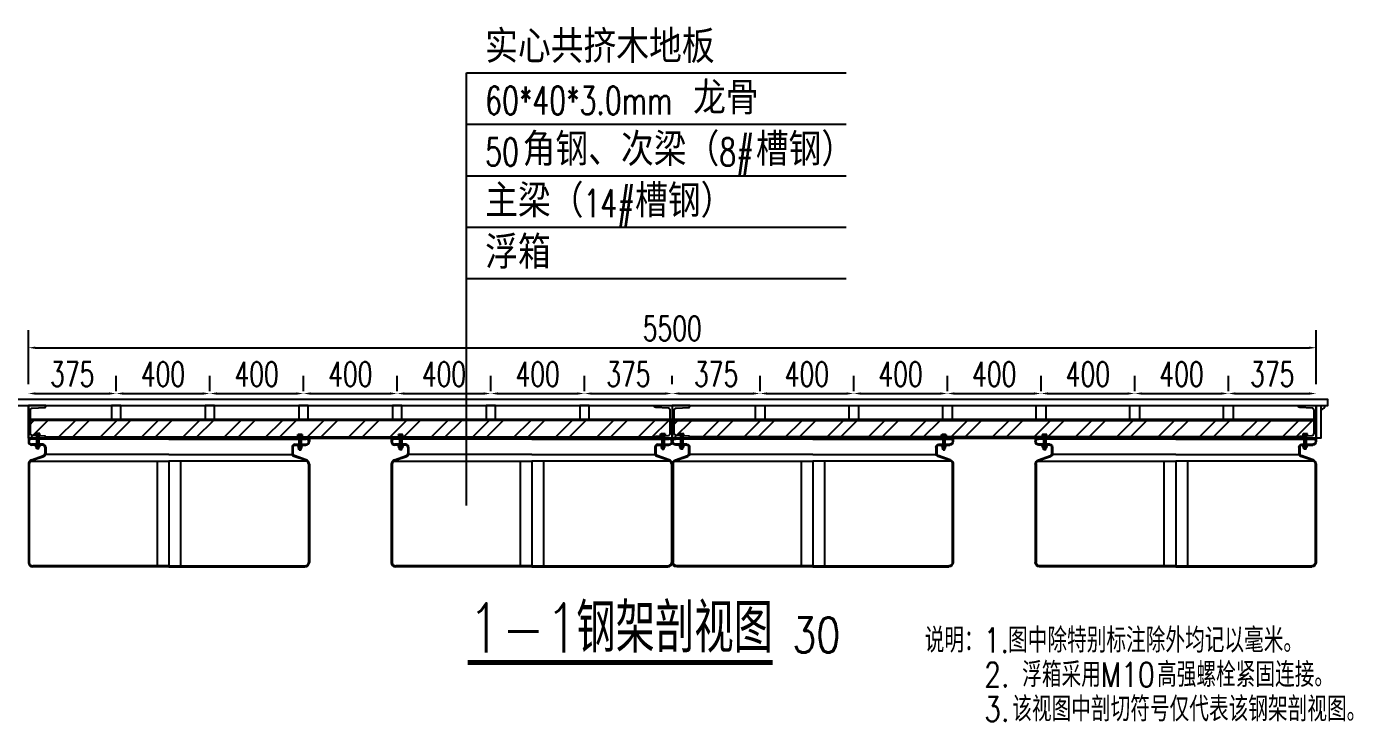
# Model space of a CAD drawing. Header units: millimetres. Extents: x -1471591 to 944464, y -468930 to 547002.
# Drawn here: x -965596 to -959929, y 36873 to 39843 of the extents above; entities that cross this region are included whole.
import ezdxf

# ---------------------------------------------------------------- set-up
doc = ezdxf.new("R2010")
doc.units = ezdxf.units.MM
doc.header["$LTSCALE"] = 10
doc.header["$PDMODE"] = 35
for name, color, linetype in [('DIM_SYMB', 3, 'Continuous'), ('PUB_TEXT', 7, 'Continuous'), ('W-FLOAT_BOWL浮筒', 253, 'Continuous'), ('W-STEEL_FRAME钢架', 3, 'Continuous'), ('W-STEEL_KEEL钢龙骨', 5, 'Continuous'), ('W-WOOD_FLOOR木地板', 30, 'Continuous'), ('螺栓', 146, 'Continuous')]:
    doc.layers.add(name, color=color, linetype=linetype)
doc.styles.add('_TCH_DIM', font='SIMPLEX.shx', dxfattribs={"bigfont": 'hztxt.shx'})
doc.styles.get("Standard").update_dxf_attribs({"font": 'simplex.shx', "width": 0.8, "bigfont": 'hztxt.shx'})
doc.styles.add('STANDARD_T3', font='simplex.shx', dxfattribs={"width": 0.7, "bigfont": 'hztxt.shx'})
doc.dimstyles.new('W&&30', dxfattribs={"dimtxt": 105, "dimasz": 30, "dimexe": 75, "dimexo": 90, "dimgap": 30, "dimtad": 1, "dimdec": 0, "dimzin": 0, "dimdsep": 46, "dimtxsty": 'STANDARD_T3', "dimcen": 0.09, "dimclrd": 1, "dimclre": 1, "dimclrt": 7, "dimazin": 2, "dimtfac": 1, "dimtdec": 0, "dimtix": 1, "dimtmove": 2, "dimatfit": 3, "dimfxl": 0, "dimtolj": 1, "dimtzin": 0, "dimarcsym": 0})

# ---------------------------------------------------------------- blocks, each defined once
blk = doc.blocks.new('*U278')
at = {"layer": 'W-STEEL_KEEL钢龙骨'}
blk.add_lwpolyline([(-20, -30), (20, -30), (20, 30), (-20, 30)], close=True, dxfattribs=at)
blk = doc.blocks.new('*U275')
at = {"layer": 'W-STEEL_FRAME钢架', "color": 0, "linetype": 'ByBlock', "lineweight": -2}
for p in [(0, 0), (400, 0), (800, 0), (1200, 0), (1600, 0), (2000, 0)]:
    blk.add_blockref('*U278', p, dxfattribs=at)
blk = doc.blocks.new('*U276')
at = {"layer": 'W-STEEL_KEEL钢龙骨'}
blk.add_lwpolyline([(-20, -30), (20, -30), (20, 30), (-20, 30)], close=True, dxfattribs=at)
blk = doc.blocks.new('*U277')
at = {"layer": 'W-STEEL_FRAME钢架', "color": 0, "linetype": 'ByBlock', "lineweight": -2}
for p in [(0, 0), (400, 0), (800, 0), (1200, 0), (1600, 0), (2000, 0)]:
    blk.add_blockref('*U276', p, dxfattribs=at)
blk = doc.blocks.new('*U279')
at = {"layer": 'W-FLOAT_BOWL浮筒'}
for p, q in [((-600, 275), (-600, 260)), ((0, 275), (-600, 275)), ((0, 271), (-586.4, 271)), ((-538, 249), (-586.4, 249)), ((-538, 245), (-585, 245)), ((-530, 237), (-530, 208.2)), ((-526, 237), (-526, 208.2)), ((0, 275), (600, 275)), ((0, 271), (586.4, 271)), ((526, 237), (526, 208.2)), ((530, 237), (530, 208.2)), ((538, 249), (586.4, 249)), ((538, 245), (585, 245)), ((600, 275), (600, 260)), ((-590.7, 176.1), (0, 176.1)), ((-586.6, 182.8), (-535.4, 200.6)), ((-585.9, 178.8), (-534.1, 196.9)), ((0, 205.3), (-526.3, 205.3)), ((-50, 176.1), (-50, -271)), ((0, 205.3), (526.3, 205.3)), ((590.7, 176.1), (0, 176.1)), ((0, 176.1), (0, -271)), ((0, 176.1), (0, -271)), ((50, 176.1), (50, -271)), ((585.9, 178.8), (534.1, 196.9)), ((586.6, 182.8), (535.4, 200.6)), ((-600, 163.9), (-600, -256)), ((-596, 164.7), (-596, -256)), ((596, 164.7), (596, -256)), ((600, 163.9), (600, -256)), ((0, -271), (-581, -271)), ((0, -275), (-581, -275)), ((0, -271), (581, -271)), ((0, -275), (581, -275))]:
    blk.add_line(p, q, dxfattribs=at)
for points in [[(-599.9, 275), (-530.3, 275)], [(-599.9, 275), (-530.3, 275)], [(599.9, 275), (530.3, 275)], [(599.9, 275), (530.3, 275)]]:
    blk.add_lwpolyline(points, dxfattribs=at)
for centre, radius, start, end in [((-585, 260), 15, 180, 270), ((-586.4, 260), 11, 90, 270), ((-538, 237), 12, 0, 90), ((-538, 237), 8, 0, 90), ((538, 237), 12, 90, 180), ((538, 237), 8, 90, 180), ((585, 260), 15, 270, 0), ((586.4, 260), 11, 270, 90), ((-580, 163.9), 20, 109.1798, 180), ((-581, 164.7), 15, 109.1798, 180), ((-538, 208.2), 8, 289.1798, 0), ((-538, 208.2), 12, 289.1798, 0), ((538, 208.2), 12, 180, 250.8202), ((538, 208.2), 8, 180, 250.8202), ((581, 164.7), 15, 0, 70.8202), ((580, 163.9), 20, 0, 70.8202), ((-581, -256), 19, 180, 270), ((-581, -256), 15, 180, 270), ((581, -256), 15, 270, 0), ((581, -256), 19, 270, 0)]:
    blk.add_arc(centre, radius, start, end, dxfattribs=at)
blk = doc.blocks.new('*U280')
at = {"color": 0, "linetype": 'ByBlock', "lineweight": -2}
for p in [(0, 0), (1550, 0)]:
    blk.add_blockref('*U279', p, dxfattribs=at)
blk = doc.blocks.new('*U274')
at = {"layer": 'W-FLOAT_BOWL浮筒'}
for p, q in [((-600, 275), (-600, 260)), ((0, 275), (-600, 275)), ((0, 271), (-586.4, 271)), ((-538, 249), (-586.4, 249)), ((-538, 245), (-585, 245)), ((-530, 237), (-530, 208.2)), ((-526, 237), (-526, 208.2)), ((0, 275), (600, 275)), ((0, 271), (586.4, 271)), ((526, 237), (526, 208.2)), ((530, 237), (530, 208.2)), ((538, 249), (586.4, 249)), ((538, 245), (585, 245)), ((600, 275), (600, 260)), ((-590.7, 176.1), (0, 176.1)), ((-586.6, 182.8), (-535.4, 200.6)), ((-585.9, 178.8), (-534.1, 196.9)), ((0, 205.3), (-526.3, 205.3)), ((-50, 176.1), (-50, -271)), ((0, 205.3), (526.3, 205.3)), ((590.7, 176.1), (0, 176.1)), ((0, 176.1), (0, -271)), ((0, 176.1), (0, -271)), ((50, 176.1), (50, -271)), ((585.9, 178.8), (534.1, 196.9)), ((586.6, 182.8), (535.4, 200.6)), ((-600, 163.9), (-600, -256)), ((-596, 164.7), (-596, -256)), ((596, 164.7), (596, -256)), ((600, 163.9), (600, -256)), ((0, -271), (-581, -271)), ((0, -275), (-581, -275)), ((0, -271), (581, -271)), ((0, -275), (581, -275))]:
    blk.add_line(p, q, dxfattribs=at)
for points in [[(-599.9, 275), (-530.3, 275)], [(-599.9, 275), (-530.3, 275)], [(599.9, 275), (530.3, 275)], [(599.9, 275), (530.3, 275)]]:
    blk.add_lwpolyline(points, dxfattribs=at)
for centre, radius, start, end in [((-585, 260), 15, 180, 270), ((-586.4, 260), 11, 90, 270), ((-538, 237), 12, 0, 90), ((-538, 237), 8, 0, 90), ((538, 237), 12, 90, 180), ((538, 237), 8, 90, 180), ((585, 260), 15, 270, 0), ((586.4, 260), 11, 270, 90), ((-580, 163.9), 20, 109.1798, 180), ((-581, 164.7), 15, 109.1798, 180), ((-538, 208.2), 8, 289.1798, 0), ((-538, 208.2), 12, 289.1798, 0), ((538, 208.2), 12, 180, 250.8202), ((538, 208.2), 8, 180, 250.8202), ((581, 164.7), 15, 0, 70.8202), ((580, 163.9), 20, 0, 70.8202), ((-581, -256), 19, 180, 270), ((-581, -256), 15, 180, 270), ((581, -256), 15, 270, 0), ((581, -256), 19, 270, 0)]:
    blk.add_arc(centre, radius, start, end, dxfattribs=at)
blk = doc.blocks.new('*U273')
at = {"color": 0, "linetype": 'ByBlock', "lineweight": -2}
for p in [(0, 0), (1550, 0)]:
    blk.add_blockref('*U274', p, dxfattribs=at)
blk = doc.blocks.new('螺栓')
at = {"layer": '螺栓'}
for p, q in [((-9.6, 56.1), (-8.6, 57.1)), ((8.6, 57.1), (-8.6, 57.1)), ((9.6, 56.1), (8.6, 57.1)), ((-9.6, 56.1), (-9.6, 49.8)), ((9.6, 51.4), (9.6, 56.1)), ((-3.4, -8.6), (-4.8, -7.2))]:
    blk.add_line(p, q, dxfattribs=at)
for points in [[(-7.2, 57.1), (7.2, 57.1)], [(-4.8, 57.1), (-4.8, 51.4)], [(4.8, 51.4), (4.8, 57.1)], [(-9.6, 51.4), (9.6, 51.4), (9.6, 49.8), (-9.6, 49.8)], [(9.6, 7.7), (-9.6, 7.7)], [(-9.6, 5.8), (-9.6, 7.7)], [(9.6, 5.8), (-9.6, 5.8)], [(7.7, 51.4), (-7.7, 51.4)], [(7.7, 5.8), (7.7, 0), (-7.7, 0), (-7.7, 5.8)], [(-5.2, 0), (-5.2, 5.8)], [(-4.8, 51.4), (-4.8, 7.7)], [(-4.8, -7.2), (-4.8, 0)], [(-3.4, 51.4), (-3.4, 7.7)], [(-3.4, -8.6), (-3.4, 0)], [(3.4, 51.4), (3.4, 7.7)], [(3.4, -8.6), (3.4, 0)], [(4.8, 51.4), (4.8, 7.7)], [(4.8, -7.2), (4.8, 0)], [(5.2, 5.8), (5.2, 0)], [(9.6, 7.7), (9.6, 5.8)], [(3.4, -8.6), (-3.4, -8.6)], [(3.4, -8.6), (4.8, -7.2)]]:
    blk.add_lwpolyline(points, dxfattribs=at)
for points in [[(-7.4, 56.9), (-6.5, 56.5), (-5.5, 56.6), (-4.8, 57.1)], [(-4.7, 57.1), (-1.6, 56), (1.7, 56), (4.8, 57.1)], [(4.8, 57.1), (5.6, 56.6), (6.6, 56.5), (7.4, 56.9)]]:
    blk.add_open_spline(points, degree=3, dxfattribs=at)
blk = doc.blocks.new('*D282')
at = {"color": 1, "lineweight": -2, "transparency": 16777216}
for p, q in [((-965588.4, 38313.9), (-965588.4, 38349.5)), ((-965213.3, 38283.9), (-965213.3, 38349.5)), ((-965558.4, 38274.5), (-965243.3, 38274.5))]:
    blk.add_line(p, q, dxfattribs=at)
at = {"color": 1, "transparency": 16777216}
for points in [[(-965558.4, 38279.5), (-965558.4, 38269.5), (-965588.4, 38274.5)], [(-965243.3, 38279.5), (-965243.3, 38269.5), (-965213.3, 38274.5)]]:
    blk.add_solid(points, dxfattribs=at)
at = {"layer": 'Defpoints', "color": 0, "transparency": 16777216}
for p in [(-965213.3, 38274.5), (-965588.4, 38223.9), (-965213.3, 38193.9)]:
    blk.add_point(p, dxfattribs=at)
at = {"color": 7, "transparency": 16777216, "insert": (-965400.9, 38357), "char_height": 105, "attachment_point": 5, "style": 'STANDARD_T3'}
blk.add_mtext('\\A1;375', dxfattribs=at)
blk = doc.blocks.new('*D890')
at = {"color": 1, "lineweight": -2, "transparency": 16777216}
for p, q in [((-965213.3, 38283.9), (-965213.3, 38349.5)), ((-964813.3, 38283.9), (-964813.3, 38349.5)), ((-965183.3, 38274.5), (-964843.3, 38274.5))]:
    blk.add_line(p, q, dxfattribs=at)
at = {"color": 1, "transparency": 16777216}
for points in [[(-965183.3, 38279.5), (-965183.3, 38269.5), (-965213.3, 38274.5)], [(-964843.3, 38279.5), (-964843.3, 38269.5), (-964813.3, 38274.5)]]:
    blk.add_solid(points, dxfattribs=at)
at = {"layer": 'Defpoints', "color": 0, "transparency": 16777216}
for p in [(-964813.3, 38274.5), (-965213.3, 38193.9), (-964813.3, 38193.9)]:
    blk.add_point(p, dxfattribs=at)
at = {"color": 7, "transparency": 16777216, "insert": (-965013.3, 38357), "char_height": 105, "attachment_point": 5, "style": 'STANDARD_T3'}
blk.add_mtext('\\A1;400', dxfattribs=at)
blk = doc.blocks.new('*D891')
at = {"color": 1, "lineweight": -2, "transparency": 16777216}
for p, q in [((-964813.3, 38283.9), (-964813.3, 38349.5)), ((-964413.3, 38283.9), (-964413.3, 38349.5)), ((-964783.3, 38274.5), (-964443.3, 38274.5))]:
    blk.add_line(p, q, dxfattribs=at)
at = {"color": 1, "transparency": 16777216}
for points in [[(-964783.3, 38279.5), (-964783.3, 38269.5), (-964813.3, 38274.5)], [(-964443.3, 38279.5), (-964443.3, 38269.5), (-964413.3, 38274.5)]]:
    blk.add_solid(points, dxfattribs=at)
at = {"layer": 'Defpoints', "color": 0, "transparency": 16777216}
for p in [(-964413.3, 38274.5), (-964813.3, 38193.9), (-964413.3, 38193.9)]:
    blk.add_point(p, dxfattribs=at)
at = {"color": 7, "transparency": 16777216, "insert": (-964613.3, 38357), "char_height": 105, "attachment_point": 5, "style": 'STANDARD_T3'}
blk.add_mtext('\\A1;400', dxfattribs=at)
blk = doc.blocks.new('*D892')
at = {"color": 1, "lineweight": -2, "transparency": 16777216}
for p, q in [((-964413.3, 38283.9), (-964413.3, 38349.5)), ((-964013.3, 38283.9), (-964013.3, 38349.5)), ((-964383.3, 38274.5), (-964043.3, 38274.5))]:
    blk.add_line(p, q, dxfattribs=at)
at = {"color": 1, "transparency": 16777216}
for points in [[(-964383.3, 38279.5), (-964383.3, 38269.5), (-964413.3, 38274.5)], [(-964043.3, 38279.5), (-964043.3, 38269.5), (-964013.3, 38274.5)]]:
    blk.add_solid(points, dxfattribs=at)
at = {"layer": 'Defpoints', "color": 0, "transparency": 16777216}
for p in [(-964013.3, 38274.5), (-964413.3, 38193.9), (-964013.3, 38193.9)]:
    blk.add_point(p, dxfattribs=at)
at = {"color": 7, "transparency": 16777216, "insert": (-964213.3, 38357), "char_height": 105, "attachment_point": 5, "style": 'STANDARD_T3'}
blk.add_mtext('\\A1;400', dxfattribs=at)
blk = doc.blocks.new('*D893')
at = {"color": 1, "lineweight": -2, "transparency": 16777216}
for p, q in [((-964013.3, 38283.9), (-964013.3, 38349.5)), ((-963613.3, 38283.9), (-963613.3, 38349.5)), ((-963983.3, 38274.5), (-963643.3, 38274.5))]:
    blk.add_line(p, q, dxfattribs=at)
at = {"color": 1, "transparency": 16777216}
for points in [[(-963983.3, 38279.5), (-963983.3, 38269.5), (-964013.3, 38274.5)], [(-963643.3, 38279.5), (-963643.3, 38269.5), (-963613.3, 38274.5)]]:
    blk.add_solid(points, dxfattribs=at)
at = {"layer": 'Defpoints', "color": 0, "transparency": 16777216}
for p in [(-963613.3, 38274.5), (-964013.3, 38193.9), (-963613.3, 38193.9)]:
    blk.add_point(p, dxfattribs=at)
at = {"color": 7, "transparency": 16777216, "insert": (-963813.3, 38357), "char_height": 105, "attachment_point": 5, "style": 'STANDARD_T3'}
blk.add_mtext('\\A1;400', dxfattribs=at)
blk = doc.blocks.new('*D894')
at = {"color": 1, "lineweight": -2, "transparency": 16777216}
for p, q in [((-963613.3, 38283.9), (-963613.3, 38349.5)), ((-963213.3, 38283.9), (-963213.3, 38349.5)), ((-963583.3, 38274.5), (-963243.3, 38274.5))]:
    blk.add_line(p, q, dxfattribs=at)
at = {"color": 1, "transparency": 16777216}
for points in [[(-963583.3, 38279.5), (-963583.3, 38269.5), (-963613.3, 38274.5)], [(-963243.3, 38279.5), (-963243.3, 38269.5), (-963213.3, 38274.5)]]:
    blk.add_solid(points, dxfattribs=at)
at = {"layer": 'Defpoints', "color": 0, "transparency": 16777216}
for p in [(-963213.3, 38274.5), (-963613.3, 38193.9), (-963213.3, 38193.9)]:
    blk.add_point(p, dxfattribs=at)
at = {"color": 7, "transparency": 16777216, "insert": (-963413.3, 38357), "char_height": 105, "attachment_point": 5, "style": 'STANDARD_T3'}
blk.add_mtext('\\A1;400', dxfattribs=at)
blk = doc.blocks.new('*D283')
at = {"color": 1, "lineweight": -2, "transparency": 16777216}
for p, q in [((-963213.3, 38283.9), (-963213.3, 38349.5)), ((-962838.4, 38313.9), (-962838.4, 38349.5)), ((-963183.3, 38274.5), (-962868.4, 38274.5))]:
    blk.add_line(p, q, dxfattribs=at)
at = {"color": 1, "transparency": 16777216}
for points in [[(-963183.3, 38279.5), (-963183.3, 38269.5), (-963213.3, 38274.5)], [(-962868.4, 38279.5), (-962868.4, 38269.5), (-962838.4, 38274.5)]]:
    blk.add_solid(points, dxfattribs=at)
at = {"layer": 'Defpoints', "color": 0, "transparency": 16777216}
for p in [(-962838.4, 38274.5), (-962838.4, 38223.9), (-963213.3, 38193.9)]:
    blk.add_point(p, dxfattribs=at)
at = {"color": 7, "transparency": 16777216, "insert": (-963025.9, 38357), "char_height": 105, "attachment_point": 5, "style": 'STANDARD_T3'}
blk.add_mtext('\\A1;375', dxfattribs=at)
blk = doc.blocks.new('*D284')
at = {"color": 1, "lineweight": -2, "transparency": 16777216}
for p, q in [((-962838.4, 38313.9), (-962838.4, 38349.5)), ((-962463.5, 38283.9), (-962463.5, 38349.5)), ((-962808.4, 38274.5), (-962493.5, 38274.5))]:
    blk.add_line(p, q, dxfattribs=at)
at = {"color": 1, "transparency": 16777216}
for points in [[(-962808.4, 38279.5), (-962808.4, 38269.5), (-962838.4, 38274.5)], [(-962493.5, 38279.5), (-962493.5, 38269.5), (-962463.5, 38274.5)]]:
    blk.add_solid(points, dxfattribs=at)
at = {"layer": 'Defpoints', "color": 0, "transparency": 16777216}
for p in [(-962463.5, 38274.5), (-962838.4, 38223.9), (-962463.5, 38193.9)]:
    blk.add_point(p, dxfattribs=at)
at = {"color": 7, "transparency": 16777216, "insert": (-962651, 38357), "char_height": 105, "attachment_point": 5, "style": 'STANDARD_T3'}
blk.add_mtext('\\A1;375', dxfattribs=at)
blk = doc.blocks.new('*D895')
at = {"color": 1, "lineweight": -2, "transparency": 16777216}
for p, q in [((-962463.5, 38283.9), (-962463.5, 38349.5)), ((-962063.5, 38283.9), (-962063.5, 38349.5)), ((-962433.5, 38274.5), (-962093.5, 38274.5))]:
    blk.add_line(p, q, dxfattribs=at)
at = {"color": 1, "transparency": 16777216}
for points in [[(-962433.5, 38279.5), (-962433.5, 38269.5), (-962463.5, 38274.5)], [(-962093.5, 38279.5), (-962093.5, 38269.5), (-962063.5, 38274.5)]]:
    blk.add_solid(points, dxfattribs=at)
at = {"layer": 'Defpoints', "color": 0, "transparency": 16777216}
for p in [(-962063.5, 38274.5), (-962463.5, 38193.9), (-962063.5, 38193.9)]:
    blk.add_point(p, dxfattribs=at)
at = {"color": 7, "transparency": 16777216, "insert": (-962263.5, 38357), "char_height": 105, "attachment_point": 5, "style": 'STANDARD_T3'}
blk.add_mtext('\\A1;400', dxfattribs=at)
blk = doc.blocks.new('*D896')
at = {"color": 1, "lineweight": -2, "transparency": 16777216}
for p, q in [((-962063.5, 38283.9), (-962063.5, 38349.5)), ((-961663.5, 38283.9), (-961663.5, 38349.5)), ((-962033.5, 38274.5), (-961693.5, 38274.5))]:
    blk.add_line(p, q, dxfattribs=at)
at = {"color": 1, "transparency": 16777216}
for points in [[(-962033.5, 38279.5), (-962033.5, 38269.5), (-962063.5, 38274.5)], [(-961693.5, 38279.5), (-961693.5, 38269.5), (-961663.5, 38274.5)]]:
    blk.add_solid(points, dxfattribs=at)
at = {"layer": 'Defpoints', "color": 0, "transparency": 16777216}
for p in [(-961663.5, 38274.5), (-962063.5, 38193.9), (-961663.5, 38193.9)]:
    blk.add_point(p, dxfattribs=at)
at = {"color": 7, "transparency": 16777216, "insert": (-961863.5, 38357), "char_height": 105, "attachment_point": 5, "style": 'STANDARD_T3'}
blk.add_mtext('\\A1;400', dxfattribs=at)
blk = doc.blocks.new('*D897')
at = {"color": 1, "lineweight": -2, "transparency": 16777216}
for p, q in [((-961663.5, 38283.9), (-961663.5, 38349.5)), ((-961263.5, 38283.9), (-961263.5, 38349.5)), ((-961633.5, 38274.5), (-961293.5, 38274.5))]:
    blk.add_line(p, q, dxfattribs=at)
at = {"color": 1, "transparency": 16777216}
for points in [[(-961633.5, 38279.5), (-961633.5, 38269.5), (-961663.5, 38274.5)], [(-961293.5, 38279.5), (-961293.5, 38269.5), (-961263.5, 38274.5)]]:
    blk.add_solid(points, dxfattribs=at)
at = {"layer": 'Defpoints', "color": 0, "transparency": 16777216}
for p in [(-961263.5, 38274.5), (-961663.5, 38193.9), (-961263.5, 38193.9)]:
    blk.add_point(p, dxfattribs=at)
at = {"color": 7, "transparency": 16777216, "insert": (-961463.5, 38357), "char_height": 105, "attachment_point": 5, "style": 'STANDARD_T3'}
blk.add_mtext('\\A1;400', dxfattribs=at)
blk = doc.blocks.new('*D898')
at = {"color": 1, "lineweight": -2, "transparency": 16777216}
for p, q in [((-961263.5, 38283.9), (-961263.5, 38349.5)), ((-960863.5, 38283.9), (-960863.5, 38349.5)), ((-961233.5, 38274.5), (-960893.5, 38274.5))]:
    blk.add_line(p, q, dxfattribs=at)
at = {"color": 1, "transparency": 16777216}
for points in [[(-961233.5, 38279.5), (-961233.5, 38269.5), (-961263.5, 38274.5)], [(-960893.5, 38279.5), (-960893.5, 38269.5), (-960863.5, 38274.5)]]:
    blk.add_solid(points, dxfattribs=at)
at = {"layer": 'Defpoints', "color": 0, "transparency": 16777216}
for p in [(-960863.5, 38274.5), (-961263.5, 38193.9), (-960863.5, 38193.9)]:
    blk.add_point(p, dxfattribs=at)
at = {"color": 7, "transparency": 16777216, "insert": (-961063.5, 38357), "char_height": 105, "attachment_point": 5, "style": 'STANDARD_T3'}
blk.add_mtext('\\A1;400', dxfattribs=at)
blk = doc.blocks.new('*D899')
at = {"color": 1, "lineweight": -2, "transparency": 16777216}
for p, q in [((-960863.5, 38283.9), (-960863.5, 38349.5)), ((-960463.5, 38283.9), (-960463.5, 38349.5)), ((-960833.5, 38274.5), (-960493.5, 38274.5))]:
    blk.add_line(p, q, dxfattribs=at)
at = {"color": 1, "transparency": 16777216}
for points in [[(-960833.5, 38279.5), (-960833.5, 38269.5), (-960863.5, 38274.5)], [(-960493.5, 38279.5), (-960493.5, 38269.5), (-960463.5, 38274.5)]]:
    blk.add_solid(points, dxfattribs=at)
at = {"layer": 'Defpoints', "color": 0, "transparency": 16777216}
for p in [(-960463.5, 38274.5), (-960863.5, 38193.9), (-960463.5, 38193.9)]:
    blk.add_point(p, dxfattribs=at)
at = {"color": 7, "transparency": 16777216, "insert": (-960663.5, 38357), "char_height": 105, "attachment_point": 5, "style": 'STANDARD_T3'}
blk.add_mtext('\\A1;400', dxfattribs=at)
blk = doc.blocks.new('*D285')
at = {"color": 1, "lineweight": -2, "transparency": 16777216}
for p, q in [((-960463.5, 38283.9), (-960463.5, 38349.5)), ((-960088.4, 38313.9), (-960088.4, 38349.5)), ((-960433.5, 38274.5), (-960118.4, 38274.5))]:
    blk.add_line(p, q, dxfattribs=at)
at = {"color": 1, "transparency": 16777216}
for points in [[(-960433.5, 38279.5), (-960433.5, 38269.5), (-960463.5, 38274.5)], [(-960118.4, 38279.5), (-960118.4, 38269.5), (-960088.4, 38274.5)]]:
    blk.add_solid(points, dxfattribs=at)
at = {"layer": 'Defpoints', "color": 0, "transparency": 16777216}
for p in [(-960088.4, 38274.5), (-960088.4, 38223.9), (-960463.5, 38193.9)]:
    blk.add_point(p, dxfattribs=at)
at = {"color": 7, "transparency": 16777216, "insert": (-960276, 38357), "char_height": 105, "attachment_point": 5, "style": 'STANDARD_T3'}
blk.add_mtext('\\A1;375', dxfattribs=at)
blk = doc.blocks.new('*D281')
at = {"color": 1, "lineweight": -2, "transparency": 16777216}
for p, q in [((-965588.4, 38313.9), (-965588.4, 38545.1)), ((-960088.4, 38313.9), (-960088.4, 38545.1)), ((-965558.4, 38470.1), (-960118.4, 38470.1))]:
    blk.add_line(p, q, dxfattribs=at)
at = {"color": 1, "transparency": 16777216}
for points in [[(-965558.4, 38475.1), (-965558.4, 38465.1), (-965588.4, 38470.1)], [(-960118.4, 38475.1), (-960118.4, 38465.1), (-960088.4, 38470.1)]]:
    blk.add_solid(points, dxfattribs=at)
at = {"layer": 'Defpoints', "color": 0, "transparency": 16777216}
for p in [(-960088.4, 38470.1), (-965588.4, 38223.9), (-960088.4, 38223.9)]:
    blk.add_point(p, dxfattribs=at)
at = {"color": 7, "transparency": 16777216, "insert": (-962838.4, 38552.6), "char_height": 105, "attachment_point": 5, "style": 'STANDARD_T3'}
blk.add_mtext('\\A1;5500', dxfattribs=at)

msp = doc.modelspace()

# ---------------------------------------------------------------- hatches: boundary and pattern name
at = {"layer": 'W-STEEL_FRAME钢架'}
h = msp.add_hatch(dxfattribs=at)
h.set_pattern_fill('金属', color=1, scale=50)
h.set_pattern_definition([(45, (26891.19, 9376.12), (-88.388348, 88.388348), []), (45, (26950.11, 9376.12), (-88.388348, 88.388348), [])])
h.paths.add_polyline_path([(-962838.4, 38163.9), (-965588.3, 38163.9), (-965588.3, 38083.9), (-962838.4, 38083.9)])
h = msp.add_hatch(dxfattribs=at)
h.set_pattern_fill('金属', color=1, scale=50)
h.set_pattern_definition([(45, (29641.1, 9376.12), (-88.388348, 88.388348), []), (45, (29700.03, 9376.12), (-88.388348, 88.388348), [])])
h.paths.add_polyline_path([(-962838.4, 38163.9), (-962838.4, 38083.9), (-960088.5, 38083.9), (-960088.5, 38163.9)])

# ---------------------------------------------------------------- linework, layer by layer
at = {"layer": 'DIM_SYMB'}
for p, q in [((-963717.2, 38765.6), (-963717.2, 39644.8)), ((-963717.2, 39644.8), (-962095.6, 39644.8)), ((-963717.2, 39425), (-962095.6, 39425)), ((-963717.2, 39205.2), (-962095.6, 39205.2)), ((-963717.2, 38985.4), (-962095.6, 38985.4)), ((-963717.2, 37795.7), (-963717.2, 38765.6)), ((-963717.2, 38765.6), (-962095.6, 38765.6))]:
    msp.add_line(p, q, dxfattribs=at)
at = {"layer": 'DIM_SYMB', "const_width": 21}
msp.add_lwpolyline([(-963712.2, 37125.6), (-962409.8, 37125.6)], dxfattribs=at)
at = {"layer": 'W-STEEL_FRAME钢架'}
msp.add_lwpolyline([(-965588.4, 38223.9), (-960088.4, 38223.9), (-960088.4, 38083.9), (-965588.4, 38083.9)], close=True, dxfattribs=at)
for points in [[(-965513.2, 38223.9), (-965588.4, 38223.9), (-965588.4, 38083.9), (-965513.2, 38083.9), (-965513.2, 38087.7, 0.398895), (-965518.1, 38092.9), (-965571.4, 38095.7, -0.398895), (-965579.7, 38104.5), (-965579.7, 38203.4, -0.398895), (-965571.4, 38212.1), (-965518.1, 38214.9, 0.398895), (-965513.2, 38220.2)], [(-962913.7, 38223.9), (-962838.4, 38223.9), (-962838.4, 38083.9), (-962913.7, 38083.9), (-962913.7, 38087.7, -0.398895), (-962908.7, 38092.9), (-962855.5, 38095.7, 0.398895), (-962847.2, 38104.5), (-962847.2, 38203.4, 0.398895), (-962855.5, 38212.1), (-962908.7, 38214.9, -0.398895), (-962913.7, 38220.2)], [(-962763.2, 38223.9), (-962838.4, 38223.9), (-962838.4, 38083.9), (-962763.2, 38083.9), (-962763.2, 38087.7, 0.398895), (-962768.1, 38092.9), (-962821.4, 38095.7, -0.398895), (-962829.7, 38104.5), (-962829.7, 38203.4, -0.398895), (-962821.4, 38212.1), (-962768.1, 38214.9, 0.398895), (-962763.2, 38220.2)], [(-960163.7, 38223.9), (-960088.4, 38223.9), (-960088.4, 38083.9), (-960163.7, 38083.9), (-960163.7, 38087.7, -0.398895), (-960158.7, 38092.9), (-960105.5, 38095.7, 0.398895), (-960097.2, 38104.5), (-960097.2, 38203.4, 0.398895), (-960105.5, 38212.1), (-960158.7, 38214.9, -0.398895), (-960163.7, 38220.2)]]:
    msp.add_lwpolyline(points, format="xyb", close=True, dxfattribs=at)
at = {"layer": 'W-STEEL_FRAME钢架', "color": 1}
for points in [[(-965588.3, 38083.9), (-962838.4, 38083.9), (-962838.4, 38163.9), (-965588.3, 38163.9)], [(-960088.5, 38083.9), (-962838.4, 38083.9), (-962838.4, 38163.9), (-960088.5, 38163.9)], [(-962838.4, 38083.9), (-960088.5, 38083.9), (-960088.5, 38163.9), (-962838.4, 38163.9)]]:
    msp.add_lwpolyline(points, close=True, dxfattribs=at)
for points in [[(-962847.2, 38158.9), (-965579.7, 38158.9)], [(-962829.7, 38158.9), (-960097.2, 38158.9)], [(-965513.3, 38088.9), (-962913.5, 38088.9)], [(-960163.5, 38088.9), (-962763.3, 38088.9)]]:
    msp.add_lwpolyline(points, dxfattribs=at)
at = {"layer": 'W-WOOD_FLOOR木地板'}
for points in [[(-965638.4, 38223.9), (-960038.4, 38223.9), (-960038.4, 38248.9), (-965638.4, 38248.9)], [(-960088.4, 38223.9), (-960068.4, 38223.9), (-960068.4, 38083.9), (-960088.4, 38083.9)]]:
    msp.add_lwpolyline(points, close=True, dxfattribs=at)
msp.add_arc((-960068.4, 38223.9), 18, 270, 0, dxfattribs=at)

# ---------------------------------------------------------------- block references
for name, p in [('*U280', (-964988.3, 37808.9)), ('螺栓', (-965548.3, 38046.1)), ('螺栓', (-963998.4, 38041.8)), ('螺栓', (-962798.2, 38045.6)), ('螺栓', (-961248.4, 38042.9)), ('螺栓', (-960135.6, 38045.6))]:
    msp.add_blockref(name, p)
at = {"xscale": -1}
for name, p in [('螺栓', (-964428.4, 38042.9)), ('螺栓', (-962878.3, 38045.6)), ('*U273', (-960688.3, 37808.9)), ('螺栓', (-961678.5, 38041.8))]:
    msp.add_blockref(name, p, dxfattribs=at)
at = {"layer": 'W-STEEL_FRAME钢架'}
msp.add_blockref('*U275', (-965213.3, 38193.9), dxfattribs=at)
at = {"layer": 'W-STEEL_FRAME钢架', "xscale": -1}
msp.add_blockref('*U277', (-960463.5, 38193.9), dxfattribs=at)

# ---------------------------------------------------------------- texts
at = {"layer": 'PUB_TEXT', "color": 7, "style": '_TCH_DIM'}
for s, p in [('实心共挤木地板', (-963637.4, 39686.8)), ('龙骨', (-962749.4, 39467)), ('角钢、次梁（', (-963477.4, 39247.2)), ('槽钢）', (-962481.4, 39247.2)), ('主梁（', (-963637.4, 39027.4)), ('槽钢）', (-962997.4, 39027.4)), ('浮箱', (-963637.4, 38807.6))]:
    msp.add_text(s, height=140, dxfattribs=at).set_placement(p)
at = {"layer": 'PUB_TEXT', "color": 7, "style": '_TCH_DIM', "width": 0.705882}
for s, p in [('60*40*3.0mm', (-963637.4, 39467)), ('8#', (-962637.4, 39247.2)), ('50', (-963637.4, 39247.2)), ('14#', (-963217.4, 39027.4))]:
    msp.add_text(s, height=119, dxfattribs=at).set_placement(p)
at = {"layer": 'PUB_TEXT', "color": 7, "width": 0.8}
for s, height, p in [('1-1', 210, (-963712.2, 37167.6)), ('钢架剖视图', 210, (-963248.2, 37167.6)), ('30', 150, (-962325.8, 37167.6))]:
    msp.add_text(s, height=height, dxfattribs=at).set_placement(p)
at = {"layer": 'W-STEEL_FRAME钢架', "color": 0, "width": 0.8}
for s, p in [('说明：', (-961760.3, 37167.6)), ('1.', (-961508.3, 37167.6)), ('图中除特别标注除外均记以毫米。', (-961404.3, 37167.6)), ('2.', (-961506.3, 37020.6)), ('浮箱采用', (-961343.9, 37020.6)), ('M10', (-961007.9, 37020.6)), ('高强螺栓紧固连接。', (-960767.9, 37020.6)), ('3.', (-961506.3, 36873.6)), ('该视图中剖切符号仅代表该钢架剖视图。', (-961386.3, 36873.6))]:
    msp.add_text(s, height=105, dxfattribs=at).set_placement(p)

# ---------------------------------------------------------------- dimensions: what is measured, and where the dimension line sits
for base, p1, p2, picture, middle in [((-960088.4, 38470.1), (-965588.4, 38223.9), (-960088.4, 38223.9), '*D281', (-962838.4, 38552.6)), ((-965213.3, 38274.5), (-965588.4, 38223.9), (-965213.3, 38193.9), '*D282', (-965400.9, 38357)), ((-964813.3, 38274.5), (-965213.3, 38193.9), (-964813.3, 38193.9), '*D890', (-965013.3, 38357)), ((-964413.3, 38274.5), (-964813.3, 38193.9), (-964413.3, 38193.9), '*D891', (-964613.3, 38357)), ((-964013.3, 38274.5), (-964413.3, 38193.9), (-964013.3, 38193.9), '*D892', (-964213.3, 38357)), ((-963613.3, 38274.5), (-964013.3, 38193.9), (-963613.3, 38193.9), '*D893', (-963813.3, 38357)), ((-963213.3, 38274.5), (-963613.3, 38193.9), (-963213.3, 38193.9), '*D894', (-963413.3, 38357)), ((-962838.4, 38274.5), (-963213.3, 38193.9), (-962838.4, 38223.9), '*D283', (-963025.9, 38357)), ((-962463.5, 38274.5), (-962838.4, 38223.9), (-962463.5, 38193.9), '*D284', (-962651, 38357)), ((-962063.5, 38274.5), (-962463.5, 38193.9), (-962063.5, 38193.9), '*D895', (-962263.5, 38357)), ((-961663.5, 38274.5), (-962063.5, 38193.9), (-961663.5, 38193.9), '*D896', (-961863.5, 38357)), ((-961263.5, 38274.5), (-961663.5, 38193.9), (-961263.5, 38193.9), '*D897', (-961463.5, 38357)), ((-960863.5, 38274.5), (-961263.5, 38193.9), (-960863.5, 38193.9), '*D898', (-961063.5, 38357)), ((-960463.5, 38274.5), (-960863.5, 38193.9), (-960463.5, 38193.9), '*D899', (-960663.5, 38357)), ((-960088.4, 38274.5), (-960463.5, 38193.9), (-960088.4, 38223.9), '*D285', (-960276, 38357))]:
    dim = msp.add_linear_dim(base=base, p1=p1, p2=p2, dimstyle='W&&30')
    dim.commit()
    dim.dimension.update_dxf_attribs({"geometry": picture, "text_midpoint": middle})

doc.saveas('drawing.dxf')
